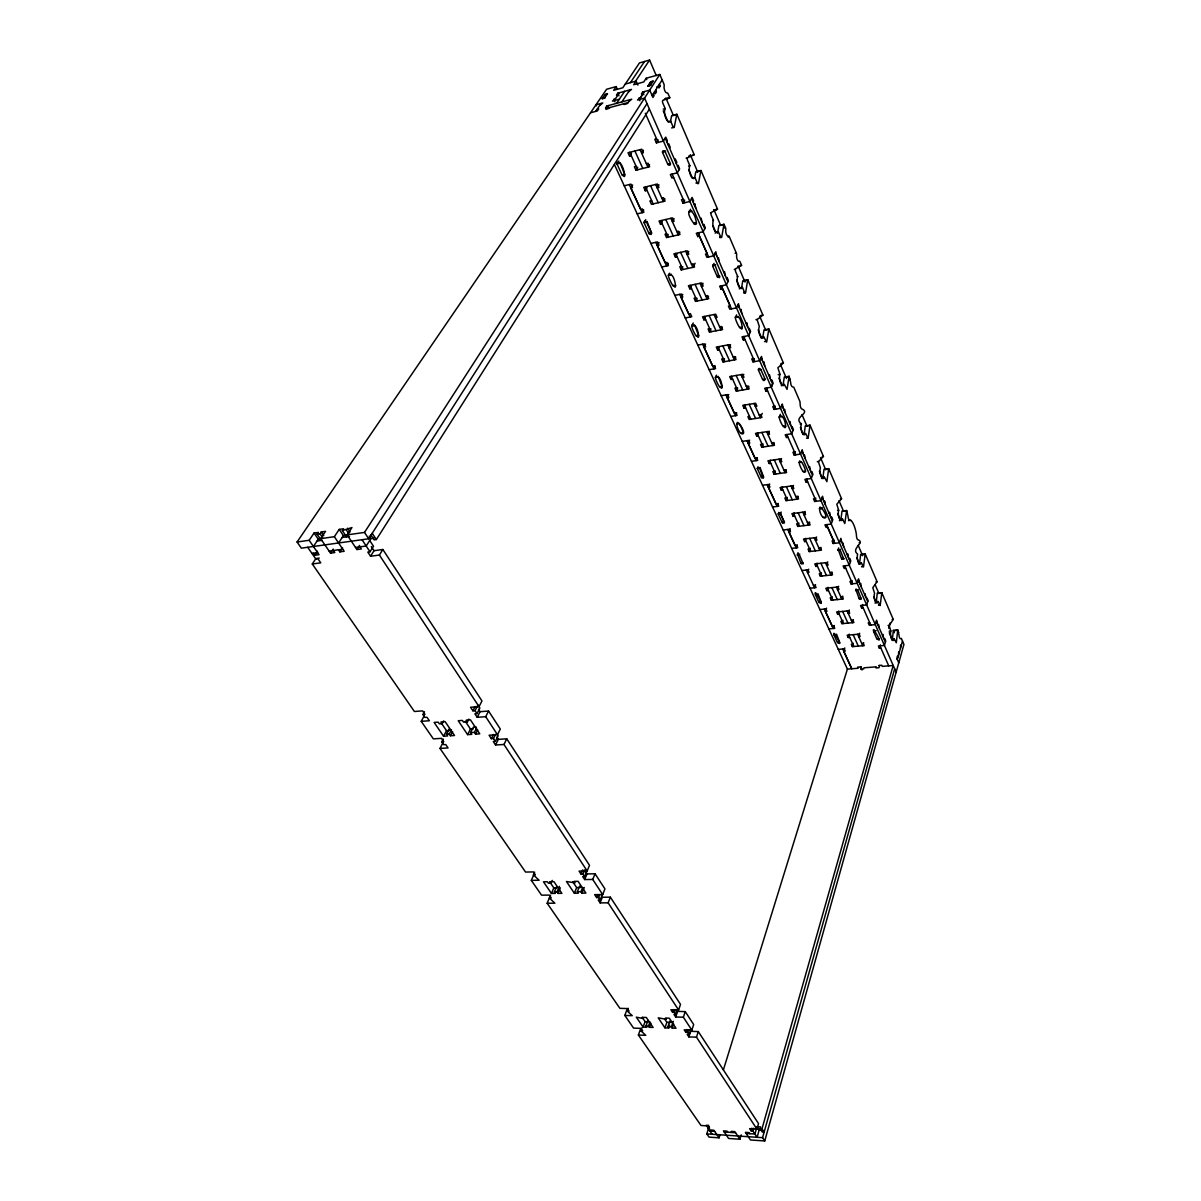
<?xml version="1.0" encoding="UTF-8"?>
<svg xmlns="http://www.w3.org/2000/svg" width="1201" height="1201" viewBox="0 0 1201 1201"><rect width="100%" height="100%" fill="white"/><g stroke="black" fill="none" stroke-linecap="round" stroke-linejoin="round"><path stroke-width="1.5" d="M892.418 639.307L893.334 630.375L897.778 629.97L899.009 635.029A3.153 1.111 84.7 0 0 900.555 638.632L901.35 638.422L903.933 644.397L764.737 1140.95L750.475 1139.974L745.386 1132.333L749.019 1132.573L749.754 1133.669M897.778 629.97L896.291 642.775L894.28 638.947A5.57 1.997 84.7 0 1 891.442 638.857A5.57 1.997 84.7 0 1 890.842 631.005L889.145 625.541L893.259 619.446L881.789 592.648L877.285 593.099L876.31 602.091M881.789 592.648L880.198 605.514L878.111 601.521A5.675 2.072 84.2 0 1 875.154 601.266A5.675 2.072 84.2 0 1 874.553 593.279L872.797 587.664L877.105 581.734L865.2 553.931L860.652 554.457L859.601 563.494M865.2 553.931L863.519 566.872L861.342 562.714A5.78 2.147 83.7 0 1 858.25 562.263A5.78 2.147 83.7 0 1 857.649 554.156C850.308 548.707 865.351 542.822 858.175 539.804A3.303 1.216 83.4 0 1 856.478 535.841C856.373 531.262 853.085 519.943 849.707 520.063A3.333 1.246 83.1 0 1 847.981 516.025L846.615 510.53L841.991 511.131L840.865 520.228M846.615 510.53L844.813 523.546L842.547 519.177A5.9 2.237 83 0 1 839.304 518.532A5.9 2.237 83 0 1 838.688 510.26L836.797 504.27L841.556 498.73L828.69 468.675L824.006 469.336L822.805 478.493M828.69 468.675L826.873 481.661L824.396 477.187A6.02 2.312 82.4 0 1 821.019 476.332A6.02 2.312 82.4 0 1 820.403 467.91L818.436 461.724L823.436 456.41L810.044 425.169L805.301 425.905L804.265 433.336M810.044 425.169L808.123 438.215L805.541 433.516A6.155 2.402 81.7 0 1 801.998 432.435A6.155 2.402 81.7 0 1 801.382 423.878C792.48 417.212 811.02 413.264 802.118 409.061A3.513 1.366 81.4 0 1 800.196 404.602L799.971 401.644L793.831 387.307L792.585 386.827A3.558 1.396 81 0 1 790.633 382.278L789.117 376.288L784.283 377.114L783.172 384.575M789.117 376.288L787.045 389.379L784.343 384.44A6.305 2.507 80.9 0 1 780.62 383.104A6.305 2.507 80.9 0 1 779.989 374.367L777.873 367.746L783.412 362.972L768.865 329.014L763.971 329.93L762.785 337.436M768.865 329.014L766.658 342.15L763.836 336.971A6.47 2.597 80.1 0 1 759.933 335.379A6.47 2.597 80.1 0 1 759.317 326.477L757.095 319.631L762.92 315.142L747.773 279.773L742.803 280.779A1.877 0.751 79.3 0 0 742.698 281.139L741.527 288.3M747.773 279.773A1.877 0.751 79.3 0 0 747.653 280.118L745.641 292.669A1.877 0.766 79.4 0 1 744.485 292.143L743.854 292.278M717.597 232.949L718.844 225.758A1.922 0.796 78.3 0 1 718.964 225.413L724.008 224.272A1.937 0.781 78.4 0 0 723.888 224.632L721.711 237.228A1.937 0.796 78.4 0 1 720.495 236.612L719.864 236.747M694.718 177.478L695.724 172.073A1.982 0.811 77.4 0 1 695.859 171.728L700.964 170.482A1.982 0.811 77.4 0 0 700.829 170.827L698.502 183.453A1.997 0.826 77.5 0 1 697.226 182.747L695.019 177.643A7.041 2.912 77.3 0 1 690.5 175.106A7.041 2.912 77.3 0 1 689.854 165.678L687.618 160.514A2.027 0.841 77.1 0 1 687.437 157.811L693.998 154.869A2.012 0.826 77.1 0 0 694.193 154.674L676.884 114.275L671.704 115.641A2.042 0.841 76.4 0 0 671.569 115.972L670.488 121.391M602.181 98.752L604.703 98.062L607.436 93.603L605.094 94.504L602.256 98.632L604.809 97.942M676.884 114.275A2.057 0.841 76.5 0 0 676.748 114.605L674.256 127.261A2.057 0.856 76.5 0 1 672.905 126.45L670.608 121.121A7.266 3.018 76.3 0 1 665.849 118.208A7.266 3.018 76.3 0 1 665.204 108.6L662.862 103.196A2.087 0.871 76.1 0 1 662.682 100.449L669.603 97.927A2.072 0.856 76.1 0 0 669.798 97.731L668.176 93.948A2.072 0.856 76.1 0 0 667.321 92.882L666.54 92.867A4.158 1.711 76 0 1 664.048 87.073L664.198 85.571A2.087 0.856 75.9 0 0 663.808 83.74L659.799 74.462L646.183 78.245L643.751 81.968L633.663 84.761L636.11 81.052L637.896 85.106M764.737 1140.95L762.575 1137.677L894.655 668.867M897.297 659.499L902.491 641.064M746.121 1133.429L754.919 1134.014L757.02 1126.688L760.668 1126.928L760.143 1128.76L762.305 1132.048L764.121 1132.168L761.974 1128.88L893.184 665.504L882.255 666.375L881.759 665.249L878.787 665.489M756.96 1129.135L758.537 1123.626L698.306 1031.584L690.71 1031.314L688.864 1036.898L696.475 1037.169L756.96 1129.135L749.619 1128.655L751.09 1130.862L752.907 1130.982L757.095 1137.302L759.167 1129.991L757.02 1126.688M752.907 1130.982L753.703 1128.234M751.09 1130.862L751.871 1128.114M888.68 628.258L890.256 622.884M727.776 1132.213L727.04 1131.117L723.452 1130.877L728.602 1138.458L739.936 1139.239L741.212 1134.885M879.627 665.474L878.952 667.726L875.979 667.966L876.31 666.84L863.999 667.801L863.669 668.927L860.727 669.152L861.432 666.915L857.619 667.155L858.13 668.266L847.411 669.107L723.407 1069.806M880.903 648.135L879.402 648.27L880.393 644.892M883.576 637.881L882.9 634.458L882.57 635.584M884.416 639.803L884.747 638.677L885.737 640.974L884.431 645.462L878.396 645.988L879.402 648.27M879.207 627.868L878.516 624.415L878.186 625.541M877.285 638.512C885.212 647.384 865.546 614.492 877.045 639.352L879.312 639.157M877.33 623.604L876.655 620.151L875.304 624.64L869.224 625.196L868.188 622.854L869.704 622.719M876.16 630.6L873.652 631.651M873.893 630.81L874.148 629.955M709.025 1126.733L706.819 1133.894L709.055 1137.122L719.084 1137.812L719.954 1134.93M863.669 642.745L862.768 645.733L857.619 634.278M859.676 633.227L858.64 636.575L860.126 636.455L859.09 634.143L847.155 635.209L848.206 637.506L849.692 637.371M712.133 1134.254L707.824 1128.009L708.665 1125.307M861.717 643.451L863.204 643.331L864.24 645.613L852.35 646.618L853.386 643.271M863.129 607.796L861.612 607.931L862.663 604.583M865.816 597.227L865.11 593.714L864.765 594.825M866.687 599.209L867.032 598.098L868.068 600.485L866.687 604.959L860.562 605.559L861.612 607.931M859.376 597.813L859.511 599.119L861.342 599.089L857.784 590.231L855.938 589.721L859.12 598.653L861.417 598.413M853.356 619.716L852.425 622.688L847.155 610.979M842.712 649.005L851.794 668.792L843.748 651.272L844.798 647.924M848.206 637.506L849.257 634.158M858.145 589.556L855.592 590.637M860.201 584.392L860.562 583.266L861.252 586.809M849.272 609.988L848.191 613.336L849.707 613.186L848.657 610.844L836.617 612L837.682 614.342L839.184 614.206M855.848 589.796L856.118 588.955M859.315 582.365L858.61 578.822L857.184 583.281L851.014 583.926L849.948 581.509L851.479 581.344M851.359 620.362L852.86 620.226L853.896 622.553L841.916 623.664L842.997 620.332M837.833 641.95C845.639 650.732 825.808 618.23 837.562 642.79L839.754 642.595L836.542 634.158M851.014 583.926L852.094 580.578M834.23 625.526L833.269 628.483L824.366 609.102M834.335 634.353L834.605 633.512M696.475 1037.169L698.306 1031.584M842.817 596.161L841.841 599.134L836.466 587.139M837.682 614.342L838.763 611.009M691.836 1030.128L693.683 1024.528L685.246 1011.617L677.574 1011.392L675.683 1016.992L683.354 1017.217L691.836 1030.128L684.195 1029.858L685.846 1032.35L687.753 1032.425L689.119 1034.481L687.212 1034.406L688.864 1036.898M838.628 586.223L837.517 589.556L839.034 589.391L837.968 586.989L825.823 588.25L826.919 590.652L828.435 590.487M848.401 557.399L847.696 553.796L847.321 554.907M849.317 559.471L849.677 558.36L850.758 560.837L849.302 565.281L843.102 565.971L844.198 568.433L845.729 568.268M687.753 1032.425L688.683 1029.632M840.745 596.747L842.261 596.597L843.342 598.984L831.257 600.185L832.368 596.852M689.119 1034.481L690.5 1030.293M841.826 557.94L841.961 559.261L843.838 559.216L840.13 550.013L838.238 549.488L841.556 558.78L843.883 558.51M828.84 628.889L834.77 628.348L833.704 626.036L832.218 626.171L825.447 611.444L826.558 608.111M685.846 1032.35L686.777 1029.557M843.672 546.575L842.952 542.957L842.577 544.053M841.661 541.966L840.94 538.333L839.424 542.762L833.194 543.498L832.068 540.975L833.629 540.795L827.639 527.209L826.078 527.404L824.937 524.837L831.227 524.056L832.773 519.628L831.647 517.061L831.257 518.171M832.023 572.051L831.017 575.009L825.507 562.744M840.505 549.337L837.893 550.448M826.919 590.652L828.044 587.319M683.354 1017.217L685.246 1011.617M819.352 601.821C827.324 610.754 806.847 577.141 819.067 602.647L821.304 602.422L817.956 593.684M838.163 549.608L838.733 547.941M675.683 1016.992L673.986 1014.455L675.908 1014.5L674.512 1012.398L675.472 1009.591M669.678 1025.204L668.732 1027.981L664.949 1027.846L658.208 1017.832L666.33 1019.319L665.474 1018.058L669.287 1018.178L675.983 1028.221L672.2 1028.086L671.359 1026.84L673.266 1021.285M675.908 1014.5L677.814 1008.915M672.2 1028.086L673.611 1023.928M678.61 1009.996L680.517 1004.381L610.363 897.177L602.362 897.237L600.11 902.882L608.126 902.837L678.61 1009.996L670.909 1009.786L672.59 1012.338L674.512 1012.398M815.719 593.925L816.004 593.084M833.194 543.498L834.335 540.18M668.732 1027.981L667.891 1026.735L669.798 1021.165L670.623 1022.426L666.87 1022.291L664.949 1019.439M672.59 1012.338L673.551 1009.546M827.729 561.888L826.588 565.221L828.135 565.04L827.024 562.578L814.788 563.945L815.914 566.407L817.431 566.241M815.569 584.812L814.548 587.754L806.411 570.025M664.949 1027.846L666.87 1022.291M829.906 572.577L831.422 572.412L832.518 574.859L820.343 576.165L821.484 572.847M815.914 566.407L817.07 563.089M830.326 516.01L829.591 512.332L829.2 513.428M820.974 547.386L819.938 550.328L814.308 537.778M808.693 569.154L807.522 572.457L809.039 572.292L807.928 569.859L801.893 570.535M642.175 1017.322L645.087 1021.601L648.795 1021.721L647.955 1020.475L646.003 1025.984L646.844 1027.23L643.135 1027.11L636.305 1017.157L643.421 1018.598L642.565 1017.352L646.303 1017.457L653.104 1027.44L649.366 1027.32L648.51 1026.074L649.981 1021.931M649.366 1027.32L650.822 1023.177M640.343 1029.557L638.392 1035.037L645.763 1035.307L640.824 1030.758L641.799 1028.011M816.59 536.997L815.419 540.3L816.95 540.12L815.824 537.598L803.499 539.084L804.64 541.591L806.171 541.411M643.135 1027.11L645.087 1021.601M825.402 504.765L824.667 501.042L824.261 502.153M818.797 547.836L820.343 547.656L821.454 550.163L809.174 551.589L810.36 548.272M801.247 562.533L801.367 563.839L803.199 563.794L799.356 554.727L797.494 554.201L800.962 563.359L803.229 563.104M822.145 507.558L821.844 508.383C831.768 521.249 820.463 521.084 819.472 508.684C819.217 505.876 824.877 509.479 819.487 508.684M819.773 507.858L820.073 507.032M823.316 499.961L822.565 496.238L820.974 500.652L814.638 501.478L813.482 498.85L815.059 498.64M799.746 554.066L797.179 555.147M804.64 541.591L805.826 538.288M814.638 501.478L815.839 498.175M797.479 554.322L798.08 552.67M809.669 522.135L808.603 525.062L802.823 512.211M640.824 1030.758L642.67 1030.833L640.974 1028.371L633.588 1028.116L624.82 1015.445L626.832 1009.951M797.299 544.924L796.218 547.866L787.766 529.446M624.82 1015.445L632.251 1015.671L627.222 1011.032L628.228 1008.27M805.18 511.491L803.964 514.794L805.526 514.598L804.355 512.016L791.924 513.608L793.095 516.19L794.642 515.98M807.432 522.51L808.979 522.315L810.135 524.882L797.749 526.413L798.965 523.126M791.669 548.392L797.749 547.686L796.608 545.194L795.077 545.374L788.937 531.983L790.168 528.68M811.321 472.533L811.741 471.438L812.912 474.125L811.275 478.508L804.895 479.394L806.066 482.066L807.657 481.856M793.095 516.19L794.326 512.902M806.066 482.066L807.297 478.779M810.345 470.297L809.579 466.498L809.174 467.594M798.08 496.268L796.984 499.196L791.069 486.015M805.225 458.557L804.445 454.744L804.024 455.825M782.482 521.714L782.602 523.035L784.433 522.96L780.44 513.548L778.954 512.902L778.173 513.833L782.166 522.54L784.448 522.255L780.53 513.713L781.175 512.076M795.783 496.568L797.344 496.358L798.53 498.985L786.039 500.652L787.301 497.364M793.486 485.384L792.24 488.672L793.801 488.462L792.615 485.805L780.08 487.531L781.281 490.173L782.842 489.948M778.563 513.187L778.879 512.377M799.461 461.709L799.776 460.899M803.034 453.558L802.253 449.729L800.572 454.083L794.146 455.029L792.93 452.297L794.537 452.056M781.281 490.173L782.557 486.9M778.308 503.504L777.182 506.417L767.169 484.634M786.22 469.786L785.079 472.684L779.029 459.187M794.146 455.029L795.407 451.771M608.126 902.837L610.363 897.177M791.744 427.736L792.18 426.655L793.396 429.448L791.669 433.786L785.199 434.777L786.43 437.569L788.036 437.314M772.558 507.017L778.728 506.206L777.542 503.609L775.996 503.82L768.4 487.276L769.691 484.003M783.848 470.011L785.439 469.771L786.64 472.473L774.044 474.26L775.351 470.987M781.521 458.647L780.215 461.905L781.806 461.679L780.59 458.962L767.949 460.809L769.165 463.511L770.742 463.286M600.11 902.882L598.188 899.984L600.185 899.969L602.452 894.325M600.185 899.969L598.593 897.552L596.597 897.567L594.66 894.64L602.692 894.565L604.959 888.905L595.05 873.788L587.004 873.923L585.037 870.935M790.723 425.394L789.943 421.506L789.507 422.587M596.597 897.567L597.723 894.745M598.593 897.552L599.719 894.73M783.653 425.785C787.21 433.231 785.394 416.762 781.611 416.822C775.816 413.114 782.256 425.724 783.337 426.61L785.769 426.22M769.165 463.511L770.487 460.253M774.06 442.644L772.889 445.526L766.688 431.699M762.065 475.836L761.509 477.638L763.431 478.163L759.542 468.06L758.011 467.399L757.246 468.39L761.404 477.458L763.716 477.127L759.978 467.429M784.148 410.337L784.583 409.256L785.394 413.174M602.692 894.565L592.739 879.447L595.05 873.788M781.956 415.996L779.194 417.197L780.38 414.315M757.636 467.759L757.981 466.949M783.112 407.965L782.316 404.046L780.515 408.355L774.014 409.421L772.753 406.569L774.375 406.298M580.623 887.569L579.648 886.098L577.321 891.727L578.297 893.184L574.333 893.214L566.452 881.489L575.069 882.87L574.078 881.384L578.071 881.324L585.923 893.109L581.945 893.139L580.969 891.682L582.695 887.464M581.945 893.139L584.256 887.524M757.336 457.746L756.135 460.629L746.962 440.662M771.627 442.779L773.219 442.538L774.465 445.286L761.764 447.207L763.1 443.965M592.739 879.447L584.677 879.567L582.695 876.595L584.707 876.55L587.049 870.905M587.169 870.965L589.511 865.305L506.747 738.825L498.34 739.351L495.548 744.995L503.97 744.485L587.169 870.965L579.062 871.115L581.059 874.118L583.07 874.073L584.707 876.55M769.24 431.234L767.904 434.477L769.511 434.237L768.25 431.444L755.504 433.441L756.765 436.203L758.356 435.963M584.677 879.567L587.004 873.923M774.014 409.421L775.351 406.178M581.059 874.118L582.815 869.869M574.333 893.214L576.66 887.614L572.742 881.744M583.07 874.073L584.827 869.839M756.765 436.203L758.116 432.976M767.619 390.941L765.983 391.211L764.707 388.313L771.267 387.202L773.084 382.909L771.823 379.996L771.357 381.062M751.451 461.319L757.711 460.388L756.48 457.686L754.904 457.926L748.238 443.409L749.604 440.182M552.22 880.408L551.019 883.2L550.028 881.729L553.946 881.669L561.888 893.349L557.985 893.394L560.342 887.809M762.215 413.384L760.398 417.693L754.033 403.506M551.019 883.2L548.377 883.23L547.371 881.759L543.468 881.819L551.439 893.454L555.342 893.409L554.352 891.968L556.724 886.398M557.985 893.394L556.994 891.938L559.351 886.353M771.252 387.202L772.618 383.99L761.044 357.508M770.291 378.63L769.481 374.637L769.015 375.718M627.222 1011.032L629.084 1011.077L627.357 1008.555L619.911 1008.345L547.161 903.257L550.523 895.21M551.439 893.454L553.826 887.884L549.848 882.074M765.983 391.211L767.349 387.998M763.04 378.976L763.926 380.657L765.157 379.351M764.737 365.9L763.911 361.876L763.446 362.942M737.114 423.172L737.474 422.362M745.656 407.95L744.05 408.205L745.446 404.992M762.365 360.48L761.524 356.442L759.632 360.705L753.027 361.876L751.721 358.904L753.372 358.604M758.732 369.172L759.077 368.377M736.738 412.814L735.477 415.666L725.929 394.889M533.754 874.808L531.307 880.363L539.099 880.243L533.439 874.898L534.67 872.121M748.839 386.302L747.577 389.154L741.047 374.607M753.027 361.876L754.453 358.694M746.256 386.257L747.878 385.986L749.184 388.869L736.258 391.076L737.699 387.878M743.779 374.337L742.338 377.534L743.974 377.249L742.653 374.322L729.683 376.589L731.004 379.501L732.625 379.231M730.733 416.447L737.084 415.411L735.793 412.604L734.201 412.859L727.251 397.741L728.692 394.544M748.643 335.604L750.595 331.371L749.259 328.323L748.778 329.389M744.98 339.568L743.329 339.883L744.785 336.715M735.733 357.057L734.442 359.88L727.746 344.957M720.18 386.377C723.843 393.883 721.546 376.874 717.778 377.114C711.818 373.391 718.829 386.347 719.804 387.172L722.191 386.752L718.138 376.318M747.668 326.837L746.812 322.724L746.331 323.775M740.221 327.107C744.155 334.929 741.467 316.719 737.834 317.169C731.634 313.281 738.9 327.047 739.861 327.903L742.353 327.423M715.736 376.739L716.487 375.147M730.553 344.792L729.067 347.96L730.703 347.659L729.367 344.657L716.276 347.089L717.643 350.061L719.264 349.761M733.09 356.907L734.727 356.622L736.048 359.579L723.032 361.936L724.503 358.754M741.843 313.521L740.987 309.378L740.492 310.428M738.21 316.373L735.342 317.649L736.663 314.857M715.301 366.035L713.964 368.857L702.645 344.222M739.366 307.846L738.51 303.688L736.498 307.891L729.788 309.197L728.422 306.09L730.088 305.76L722.732 289.006L721.05 289.351L719.654 286.183L726.395 284.802L728.437 280.644L727.055 277.461L726.545 278.497M717.643 350.061L719.144 346.909M722.296 327.047L720.96 329.84L714.085 314.527M709.16 369.713L715.586 368.572L714.235 365.644L712.628 365.93L704.026 347.194L705.557 344.041M719.564 326.807L721.216 326.492L722.582 329.539L709.446 332.031L710.977 328.894M503.97 744.485L506.747 738.825M696.715 335.394C700.558 343.111 697.811 325.201 694.118 325.636C687.963 321.823 695.394 335.364 696.325 336.175L698.742 335.725L694.508 324.855M721.05 289.351L722.582 286.228M495.548 744.995L493.266 741.557L495.382 741.422L493.476 738.555L495.578 734.321M725.389 275.855L724.503 271.621L723.993 272.657M705.557 319.541L703.921 319.856L705.467 316.734M495.382 741.422L498.175 735.778L485.699 716.697L488.567 711.052L500.322 729.022L497.529 734.667L489.077 735.222L491.374 738.69L493.476 738.555M491.374 738.69L493.491 734.457M718.138 275.269L717.477 277.041L719.579 277.581L715.195 265.586L713.169 264.715L712.643 266.127L717.357 276.831L719.894 276.29M708.515 296.257L707.119 299.019L700.063 283.301M693.247 322.979L691.671 326.117L694.103 325.636M715.586 264.805L712.643 266.127L714.055 263.379M719.309 261.938L718.423 257.69L717.898 258.71M468.855 719.099L467.414 721.906L463.571 722.176L462.4 720.42L458.227 720.72L467.594 734.637L471.753 734.351L470.582 732.625L474.41 732.37L476.557 728.151M703.05 283.361L701.459 286.469L703.125 286.123L701.714 282.971L688.413 285.718L689.839 288.871L691.491 288.525M474.41 732.37L475.566 734.111L477.713 729.893M705.693 295.896L707.359 295.566L708.755 298.689L695.514 301.361L697.105 298.253M470.582 732.625L473.464 727.01L476.001 726.845M716.712 256.008L715.826 251.745L713.709 255.858L706.909 257.329L705.482 254.072L707.179 253.711L699.462 236.207L697.751 236.597L696.295 233.279L703.155 231.748L705.317 227.665L703.861 224.347L703.321 225.368M485.699 716.697L477.217 717.312L474.875 713.769L476.992 713.604L479.89 707.974L379.396 555.057L370.554 556.228L367.791 552.085L369.998 551.784L373.511 546.245L369.713 540.48M467.594 734.637L470.462 729.022L473.239 728.842M477.217 717.312L480.1 711.683L488.567 711.052M370.554 556.228L374.036 550.704L382.864 549.503L481.976 700.964L479.064 706.608L470.552 707.254L472.924 710.827L475.041 710.662L477.953 705.032M689.839 288.871L691.446 285.763M472.924 710.827L475.101 706.593M443.649 720.9L442.178 723.678L439.401 723.873L438.215 722.146L434.116 722.432L443.574 736.213L447.658 735.943L446.487 734.231L449.249 734.051L450.42 735.763L452.612 731.589M685.261 317.965L691.791 316.689L690.38 313.626L688.743 313.941L681.162 297.473L682.784 294.38M533.439 874.898L535.391 874.868L533.364 871.926L525.558 872.061L439.986 748.433L442.884 742.894M695.079 263.274L692.917 267.388L685.681 251.234M449.249 734.051L451.441 729.863M443.574 736.213L446.502 730.658L449.219 730.478M439.986 748.433L448.078 747.938L445.751 744.56L443.724 744.68L441.788 741.873L443.244 739.095M446.487 734.231L449.414 728.662M697.751 236.597L699.387 233.519M681.417 266.322L679.766 266.682L681.207 269.865L682.844 266.787M673.611 285.238C677.649 293.134 674.422 274.338 670.834 274.984C664.468 271.066 672.32 285.207 673.191 286.003L675.653 285.493M702.105 222.59L701.204 218.237L700.648 219.258M688.743 251.414L687.107 254.492L688.789 254.132L687.332 250.874L673.911 253.816L675.382 257.044L677.049 256.669M668.777 274.729L669.603 273.197M671.239 274.203L668.356 275.509M675.382 257.044L677.049 253.966M693.848 223.476C681.883 207.593 694.193 206.122 696.415 222.891C697.406 225.203 692.677 224.632 694.268 222.71M441.788 741.873L443.815 741.738L441.473 738.345L433.351 738.87L421.221 721.336L424.223 715.796M668.176 263.244L666.69 265.976L655.821 242.332M421.221 721.336L429.388 720.75L426.986 717.267L424.944 717.417L422.947 714.535L424.463 711.758M695.769 208.058L694.839 203.675L694.283 204.68M690.59 209.259L688.939 212.292L691.926 210.941M679.826 232.168L678.325 234.886L670.894 218.312M693.052 201.858L693.608 200.852L692.136 197.459L689.884 201.498L682.979 203.119L681.477 199.726L683.204 199.321M666.705 233.88L665.024 234.255L666.525 237.528L668.221 234.48M682.979 203.119L684.675 200.087M661.736 267.027L668.341 265.616L666.87 262.418L665.219 262.779L657.322 245.574L659.034 242.527M674.061 218.612L672.365 221.645L674.061 221.254L672.56 217.921L659.034 221.029L660.535 224.347L662.216 223.971M660.535 224.347L662.246 221.329M649.951 232.123L649.08 233.64L651.107 234.51L651.588 233.069L646.408 221.87L644.712 221.134L643.946 222.425L649.08 233.64L651.573 233.069L646.979 221.329M664.889 198.826L663.342 201.498L655.701 184.459M677.529 166.338L678.1 165.348L679.631 168.831L677.304 172.809L670.353 174.52L671.884 177.988L673.626 177.553M676.253 163.426L676.839 162.435L675.307 158.937L674.737 159.928M645.763 219.648L644.021 222.665L646.528 222.08M643.766 209.995L642.19 212.667L629.279 184.564M658.974 184.894L657.217 187.896L658.929 187.476L657.382 184.053L643.736 187.356L645.282 190.764L646.979 190.358M669.603 148.188L670.188 147.198L668.642 143.655L668.056 144.645M645.282 190.764L647.054 187.776M665.639 151.071L662.592 152.467L667.741 164.207A1.516 1.261 36.3 0 0 669.618 165.198A1.516 1.261 36.3 0 0 670.353 163.561L665.204 151.806A1.516 1.276 37.2 0 0 663.297 150.816A1.516 1.276 37.2 0 0 662.577 152.482M666.765 141.688L667.351 140.697L665.789 137.139L663.402 141.072L656.392 142.874L654.815 139.301L656.572 138.851M649.531 164.552L647.94 167.194L640.073 149.675M656.392 142.874L658.193 139.917M637.176 213.853L643.886 212.277L642.355 208.929L640.673 209.334L630.855 187.972L632.672 184.984M636.065 166.278L634.353 166.714L635.93 170.182L637.746 167.209M643.451 150.245L641.634 153.203L643.361 152.767L641.784 149.239L628.018 152.752L629.609 156.25L631.321 155.815M622.749 174.745C627.222 182.447 622.929 162.871 619.536 163.336A1.501 1.231 38.1 0 0 617.674 162.36A1.501 1.231 38.1 0 0 616.999 163.982L622.298 175.481L624.82 174.851L620.001 162.6M379.396 555.057L382.864 549.503M629.609 156.25L631.441 153.308M618.86 161.039L616.984 163.982L619.521 163.336M370.839 534.82L374.142 539.865L376.348 539.564L649.396 109.141M373.826 538.228L370.884 538.649L366.185 546.005L355.526 547.461M659.379 84.265L660.175 86.082L658.974 87.958L658.193 86.142M617.389 89.279L616.188 86.592L606.595 89.264L297.067 541.996L301.346 548.166L368.692 538.784L646.979 103.631M652.113 95.615L662.171 79.912M346.549 536.877L342.36 530.587L351.953 527.554L347.149 534.88L356.922 549.548L359.579 545.419M347.149 534.88L364.504 532.418L659.799 74.462M650.642 85.316L653.134 80.962L650.867 81.758L647.924 86.262L650.642 85.316L648.03 86.022L650.567 82.118L653.194 81.383M653.359 93.708L654.14 95.525L652.924 97.446L649.741 90.105L642.67 92.042L641.424 93.948L643.181 93.468L640.493 97.611L637.476 100.028L644.592 98.092L896.156 672.23M639.262 99.533L644.457 91.546M338.442 549.803L339.838 551.875L342.525 547.761M338.592 542.972L343.396 535.661L346.293 535.256M629.985 99.698L627.462 103.541L623.95 104.502L624.58 103.526M321.343 540.435L317.109 534.22L320.006 533.799L321.222 531.998L325.531 531.367L320.652 538.649L330.515 553.136L333.202 549.037M342.36 530.587L343.561 528.77L339.192 529.401L334.358 536.697L320.652 538.649M621.848 101.905L629.804 89.895M635.569 81.203L649.591 60.05L656.241 75.543M616.623 103.331L624.625 91.321M630.42 82.629L644.517 61.491M422.947 714.535L425.004 714.385L422.587 710.872L414.405 711.502L312.29 563.975L315.908 558.54L319.286 558.075M313.371 553.241L314.782 555.282L317.514 551.199M313.401 546.485L318.28 539.219L321.132 538.829M615.467 98.722L612.465 101.094L619.386 99.203M628.558 91.771L631.531 89.414L617.749 93.228L616.488 95.104L618.215 94.624M614.191 100.614L619.461 92.747M610.063 107.474L605.95 109.381L608.532 105.538M628.724 101.62L631.741 99.218L606.805 106.018L605.514 107.925L607.241 107.459M317.109 534.22L318.34 532.418L314.061 533.034L309.152 540.285L297.067 541.996M616.188 86.592L613.681 90.3L622.809 87.763L639.457 62.932L649.591 60.05M595.651 111.393L601.07 103.436M734.276 269.504L741.407 265.526A1.892 0.766 79 0 0 741.572 265.301L740.161 261.998A1.892 0.766 79 0 0 739.2 261.187A3.798 1.531 78.9 0 1 737.264 259.551A3.798 1.531 78.9 0 1 736.648 255.243A1.907 0.766 78.8 0 0 736.333 253.081L729.367 236.792A1.922 0.781 78.6 0 0 728.376 235.951A3.843 1.561 78.5 0 1 726.395 234.24A3.843 1.561 78.5 0 1 725.779 229.871A1.937 0.781 78.4 0 0 725.464 227.695L724.008 224.272M710.482 212.832L717.342 209.349A1.952 0.796 78 0 0 717.522 209.139L700.964 170.482M625.286 84.07L636.11 81.052M604.914 94.744L607.466 94.038M656.677 87.042L660.175 86.082M599.779 105.343L602.782 102.971L595.951 104.847L596.432 105.913M596.957 109.471L598.683 109.006L597.377 110.927L590.502 112.789M606.595 108.42L628.093 102.58M665.894 98.782L669.798 97.731M668.296 98.287L664.393 99.338A2.072 0.856 76.1 0 0 664.603 99.143M663.237 109.126L665.204 108.6M672.86 115.641L676.748 114.605M670.608 121.121L667.996 121.811L663.267 110.867M671.644 127.937L673.596 127.426M646.348 163.711L648.075 163.276L649.636 166.759L635.93 170.182M691.431 155.514L688.864 156.145A2.012 0.826 77 0 0 689.059 155.95M692.902 154.989L694.193 154.674M686.146 158.142L687.437 157.811M667.756 164.207L670.368 163.561M688.563 165.993L689.854 165.678M624.22 185.795L630.975 184.143L632.537 187.551L630.855 187.972M697 171.758L700.829 170.827M695.019 177.643L692.452 178.273L688.758 169.731M695.934 183.047L697.226 182.747M651.588 200.537L649.906 200.942L651.437 204.32L665.024 201.107L663.507 197.715L661.796 198.12M713.724 210.01L717.522 209.139M713.544 210.22L716.081 209.65M693.863 223.476L696.43 222.891M712.793 220.414L713.439 220.278A6.831 2.807 78.3 0 0 714.07 229.526A6.831 2.807 78.3 0 0 718.378 231.733L720.495 236.612M676.824 231.598L678.52 231.208L679.991 234.51L666.525 237.528M720.105 225.473L723.888 224.632M650.837 243.443L657.502 241.956L658.989 245.214L657.322 245.574M724.203 227.965L725.464 227.695M715.12 233.129A6.831 2.807 78.2 0 0 715.856 232.288L718.378 231.733M719.804 237.648L721.08 237.363M728.106 237.077L729.367 236.792M735.087 253.351L736.333 253.081M691.461 264.175L693.127 263.815L694.568 267.027L681.207 269.865M740.326 265.571L741.572 265.301M737.669 266.322L738.915 266.052M737.114 276.68L737.744 276.56A6.636 2.702 79.2 0 0 738.375 285.613A6.636 2.702 79.2 0 0 742.473 287.489L744.485 292.143M743.944 280.884L747.653 280.118M674.827 295.371L681.372 294.02L682.799 297.142L681.162 297.473M739.291 288.871A6.636 2.702 79.2 0 0 739.966 288L742.473 287.489M695.754 297.908L694.103 298.253L695.514 301.361M743.764 293.044L745.01 292.804M715.451 317.619L717.102 317.289L715.721 314.212L702.525 316.794L703.921 319.856M760.473 315.623L762.92 315.142M760.308 315.848L761.539 315.623M709.716 328.699L708.065 329.014L709.446 332.031M755.939 319.646L757.17 319.406M765.097 330.065L768.76 329.374M697.796 345.122L704.281 343.906L705.648 346.894L704.026 347.194M748.658 335.604L741.993 336.85L743.329 339.883M761.074 337.961A6.455 2.612 80.1 0 0 761.374 337.421L763.836 336.971M764.542 341.654L765.773 341.429M723.302 358.679L721.681 358.979L723.032 361.936M782.196 363.182L783.412 362.972M780.83 363.633L782.046 363.423M715.361 377.534L717.763 377.114M758.386 369.983L762.71 379.771L765.172 379.351L760.743 369.353L759.362 368.632L758.281 369.563L760.864 369.548M778.173 374.682L779.989 374.367M785.394 377.264L789.012 376.634M736.573 387.923L734.952 388.193L736.258 391.076M789.192 379.486L790.393 379.291M781.296 385.776A6.305 2.507 80.9 0 0 781.911 384.845L784.343 384.44M721.155 395.699L727.536 394.619L728.842 397.471L727.251 397.741M755.279 406.358L756.9 406.103L755.624 403.251L742.758 405.368L744.05 408.205M749.499 416.417L747.893 416.687L749.169 419.494L761.974 417.438L760.713 414.615L759.107 414.87M736.753 423.983L739.125 423.608C749.769 437.209 738.36 437.359 736.753 423.983C739.125 419.014 742.969 432.09 743.374 432.855L741.017 433.231M800.181 424.073L801.382 423.878M806.396 426.085L809.954 425.529M742.248 441.398L748.553 440.422L749.814 443.169L748.238 443.409M802.884 434.432A6.14 2.417 81.7 0 0 803.154 433.876L805.541 433.516M762.095 444.22L760.518 444.46L761.764 447.207M806.532 438.185L807.718 438.005M822.25 456.59L823.436 456.41M757.291 468.585L759.632 468.24M799.16 462.535L801.562 462.19C802.673 463.091 808.738 475.161 803.124 471.558C801.998 470.657 795.933 458.572 801.547 462.19M817.311 461.679L818.497 461.514M774.405 471.347L772.828 471.573L774.044 474.26M803.139 471.558L805.526 471.212M317.064 541.035L321.973 540.345M342.195 537.493L349.476 536.457M825.087 469.531L828.6 469.036M762.515 485.279L768.73 484.423L769.946 487.051L768.4 487.276M821.484 478.478A6.02 2.327 82.4 0 0 822.039 477.503L824.396 477.187M311.96 553.436L317.634 552.655M329.104 551.079L342.78 549.217M314.782 555.282L319.046 554.697L309.152 540.285M330.515 553.136L334.824 552.55L333.428 550.493M339.838 551.875L344.177 551.289L334.358 536.697M356.922 549.548L361.321 548.947L359.925 546.86M786.415 497.83L784.853 498.04L786.039 500.652M312.29 563.975L320.772 562.849L317.965 558.795L315.848 559.081L307.711 547.281M840.4 498.895L841.556 498.73M778.233 514.013L780.53 513.713M837.517 510.41L838.688 510.26M843.057 511.341L846.525 510.89M823.301 517.346L825.657 517.046M798.125 523.681L796.593 523.876L797.749 526.413M839.364 520.739A5.9 2.237 83 0 0 840.22 519.463L842.547 519.177M848.491 520.588L850.803 520.303M783.172 530.016L789.312 529.251L790.468 531.788L788.937 531.983M859.21 542.732L860.351 542.612M809.579 548.917L808.048 549.097L809.174 551.589M861.702 554.682L865.125 554.292M858.55 563.975A5.765 2.147 83.7 0 0 859.045 562.969L861.342 562.714M861.778 566.482L862.918 566.347M861.507 566.722L863.219 566.527M820.763 573.568L819.232 573.733L820.343 576.165M813.467 585.352L814.969 585.187L816.064 587.589L810.059 588.22M875.979 581.839L877.105 581.734M815.419 594.75L817.671 594.525M831.677 597.663L830.176 597.813L831.257 600.185M878.336 593.354L881.714 593.009M875.079 603.097A5.66 2.072 84.2 0 0 875.844 601.746L878.111 601.521M819.893 609.538L825.868 608.952L826.949 611.294L825.447 611.444M878.501 605.154L879.627 605.049M878.772 605.274L879.898 605.169M842.351 621.202L840.865 621.352L841.916 623.664M892.148 619.551L893.259 619.446M888.064 625.421L889.19 625.331M834.049 635.194L836.256 634.984M894.37 630.63L897.702 630.33M889.16 631.156L890.842 631.005M897.687 632.447L898.783 632.357M891.833 639.728A5.57 1.997 84.7 0 0 892.043 639.142L894.28 638.947M852.8 644.216L851.314 644.352L852.35 646.618M838.298 649.381L844.183 648.885L845.219 651.137L843.748 651.272M450.42 735.763L454.533 735.492L445.121 721.651L440.992 721.936L442.178 723.678M475.566 734.111L479.754 733.826L470.432 719.849L466.243 720.15L467.414 721.906M553.826 887.884L556.408 887.854M576.66 887.614L579.302 887.584M554.352 891.968L556.994 891.938M577.321 891.727L580.969 891.682M547.161 903.257L554.877 903.197L549.337 897.988L551.274 897.958L549.307 895.09L541.561 895.165L531.307 880.363M646.003 1025.984L648.51 1026.074M667.891 1026.735L671.359 1026.84M708.02 1125.367L706.248 1125.247L708.485 1128.49M760.143 1128.76L761.974 1128.88M759.167 1129.991L762.815 1130.216M707.824 1128.009L709.596 1128.129L708.11 1125.953L700.994 1125.487L638.392 1035.037M709.896 1131.012L714.64 1131.327M724.188 1131.973L735.552 1132.723M706.819 1133.894L762.575 1137.677M711.082 1131.087L710.331 1130.006L713.889 1130.246L719.084 1137.812M441.277 723.002L446.502 730.658M314.061 533.034L318.28 539.219M321.222 531.998L323.76 535.721M320.006 533.799L322.544 537.538M731.949 1132.483L731.214 1131.387L734.817 1131.627L739.936 1139.239M339.192 529.401L343.396 535.661M465.282 721.306L470.462 729.022M346.368 530.016L348.875 533.784M347.569 528.2L350.076 531.968M362.026 539.714L369.998 551.784M475.041 710.662L476.992 713.604M371.304 546.545L374.036 550.704M478.553 709.311L480.1 711.683M496.824 737.069L498.34 739.351M369.232 536.126L370.884 538.649M364.504 532.418L368.692 538.784M372.22 533.244L376.348 539.564M614.432 164.567L847.426 669.137M679.736 294.365L690.14 317.004M629.744 152.302L637.656 169.746M645.462 186.951L653.149 203.915M660.73 220.639L668.221 237.152M675.608 253.441L682.904 269.519M690.095 285.373L697.196 301.031M704.191 316.479L711.112 331.716M717.928 346.774L724.668 361.636M731.334 376.303L737.894 390.79M744.38 405.097L750.79 419.224M757.125 433.186L763.371 446.967M769.541 460.584L775.636 474.02M781.671 487.306L787.616 500.442M793.501 513.412L799.311 526.218M805.045 538.889L810.735 551.409M816.335 563.779L821.889 576M827.369 588.085L832.788 600.035M838.133 611.849L843.432 623.529M848.672 635.074L853.851 646.498M606.805 106.018L608.036 108.721M860.562 666.915L861.973 670.023M634.909 150.996L642.79 168.47M650.567 185.705L658.238 202.699M665.804 219.483L673.266 236.027M680.637 252.345L687.903 268.454M695.079 284.337L702.15 300.025M709.13 315.503L716.021 330.785M722.837 345.873L729.547 360.75M736.183 375.463L742.728 389.98M749.199 404.302L755.579 418.458M761.899 432.435L768.13 446.247M774.27 459.893L780.35 473.359M786.355 486.66L792.285 499.811M798.155 512.812L803.949 525.648M809.669 538.333L815.329 550.869M820.914 563.269L826.438 575.504M831.903 587.619L837.307 599.584M842.637 611.414L847.921 623.109M853.145 634.683L858.295 646.108M613.741 99.188L614.957 101.905M617.749 93.228L618.965 95.915M638.722 98.107L639.938 100.854M645.312 113.254L658.163 142.424M672.11 174.085L684.72 202.714M698.006 232.904L708.605 256.954M721.336 285.838L731.484 308.867M743.659 336.535L754.693 361.591M766.343 388.043L775.651 409.151M786.82 434.537L795.753 454.804M806.487 479.169L816.23 501.267M826.513 524.642L834.74 543.317M844.648 565.806L852.56 583.776M862.093 605.409L870.755 625.06M879.913 645.853L888.74 665.894M665.189 138.13L679.045 169.821M691.566 198.48L704.762 228.685M715.301 252.765L727.926 281.68M737.999 304.739L750.1 332.437M781.851 405.112L792.96 430.528M801.818 450.81L812.492 475.221M822.16 497.349L832.383 520.739M840.565 539.429L850.398 561.948M858.25 579.933L867.707 601.596M876.31 621.262L885.407 642.085M642.67 92.042L643.871 94.789M713.019 225.758L715.856 232.288M736.588 280.193L739.966 288M758.131 329.945L761.374 337.421M779.014 378.15L781.911 384.845M800.376 427.466L803.154 433.876M819.367 471.332L822.039 477.503M837.637 513.533L840.22 519.463M856.823 557.834L859.045 562.969M873.712 596.807L875.844 601.746M889.295 632.792L892.043 639.142M654.47 91.967L655.251 93.783L656.467 91.892L655.671 90.06M898.528 655.221L898.678 651.873L899.159 652.999M897.958 657.262L897.462 656.151L896.832 658.373L898.783 662.847M646.183 78.245L646.769 79.611M713.439 220.278L711.307 215.339A1.967 0.811 78.1 0 1 711.112 212.682M737.744 276.56L735.703 271.831A1.907 0.781 79.1 0 1 735.522 269.249M665.864 97.912L673.266 115.116M690.275 154.704L697.676 171.923M713.949 209.785L720.615 225.263M738.36 266.577L745.025 282.055M759.813 316.479L765.743 330.245M780.53 364.669L786.46 378.435M801.998 414.585L806.426 424.899M820.493 457.611L825.672 469.651M838.989 500.637L843.417 510.95M858.22 545.374L862.663 555.703M875.229 584.962L878.937 593.564M901.08 646.183L900.6 645.057L900.45 648.39M893.334 630.375L894.355 632.747"/></g></svg>
